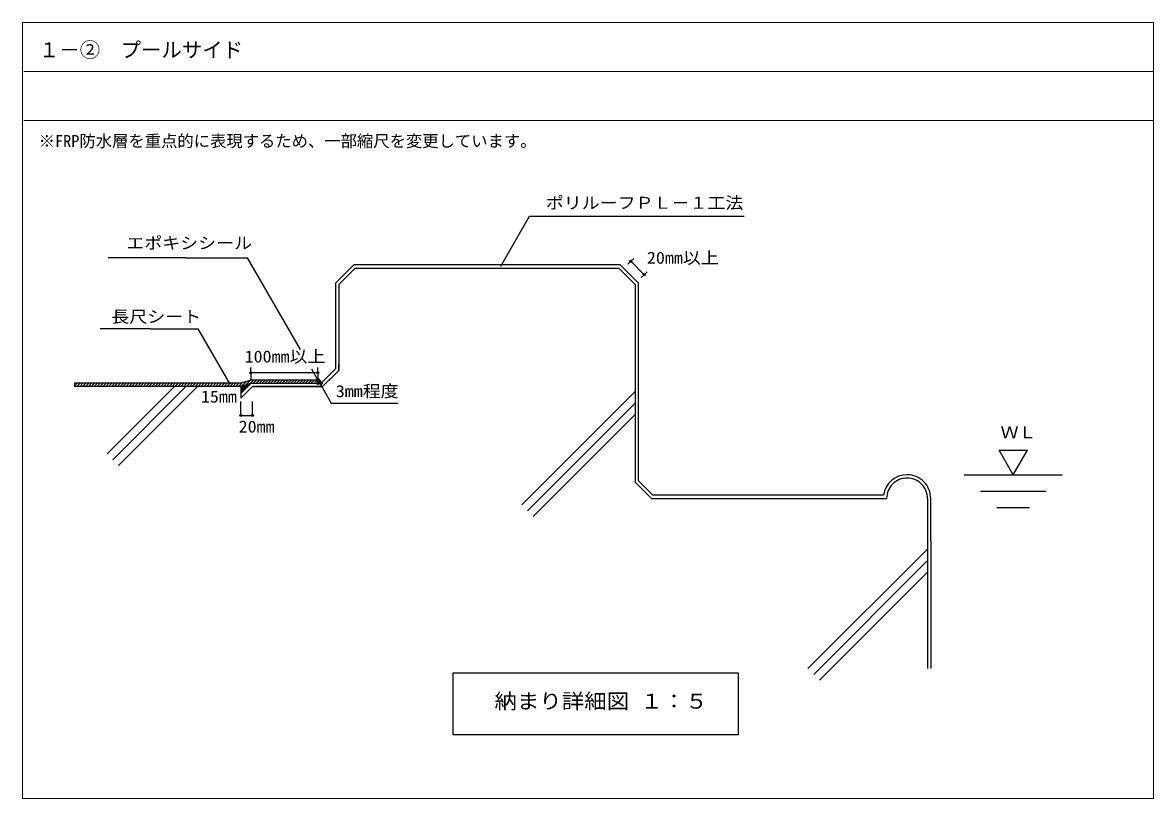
# Model space of a CAD drawing. Units: millimetres, scale not verified. Extents: x -1071 to 314, y -282 to 668.
import ezdxf
from ezdxf.enums import TextEntityAlignment as Align

# ---------------------------------------------------------------- set-up
doc = ezdxf.new("R2010")
doc.units = ezdxf.units.MM
doc.header["$LTSCALE"] = 5
doc.header["$PDMODE"] = 32
doc.header["$PDSIZE"] = 2.5
for name, color, linetype in [('0-0_躯体', 7, 'Continuous'), ('0-1_文字', 4, 'Continuous'), ('1-0', 7, 'Continuous')]:
    doc.layers.add(name, color=color, linetype=linetype)
doc.layers.add('0-A', color=7, linetype='Continuous', lineweight=18)
doc.styles.add('ＭＳ ゴシック', font='')
doc.styles.get('ＭＳ ゴシック').set_extended_font_data('MS Gothic')

msp = doc.modelspace()

# ---------------------------------------------------------------- linework, layer by layer
at = {"layer": '0-0_躯体'}
for p, q in [((-665.422, 371.221), (-687.765, 348.878)), ((-339.076, 371.221), (-665.422, 371.221)), ((-316.731, 348.878), (-339.076, 371.221)), ((-687.765, 348.878), (-687.765, 243.691)), ((-316.704, 106.803), (-316.731, 348.878)), ((-687.765, 243.691), (-705.264, 226.192)), ((-803.749, 226.192), (-1007.516, 226.192)), ((-791.264, 226.192), (-803.749, 222.192)), ((-791.333, 230.169), (-803.619, 226.218)), ((-709.264, 230.169), (-791.333, 230.169)), ((-791.264, 226.192), (-705.264, 226.192)), ((-709.284, 226.011), (-709.284, 230.011)), ((-709.264, 226.169), (-709.264, 230.169)), ((-705.264, 226.192), (-709.264, 226.169)), ((-299.045, 89.146), (-316.704, 106.803)), ((-283.708, 89.146), (-299.045, 89.146)), ((-279.531, 89.146), (-283.708, 89.146)), ((-53.091, 89.146), (-279.531, 89.146)), ((-47.718, 89.146), (-53.091, 89.146)), ((-16.45, 89.146), (-47.718, 89.146)), ((41.272, 39.158), (41.273, 85.146)), ((41.272, 33.358), (41.268, -123.205)), ((41.272, 33.358), (41.272, 39.158))]:
    msp.add_line(p, q, dxfattribs=at)
at = {"layer": '0-0_躯体', "color": 6}
for p, q in [((-683.765, 347.221), (-663.765, 367.221)), ((-663.765, 367.221), (-340.733, 367.221)), ((-340.733, 367.221), (-320.731, 347.221)), ((-683.765, 347.221), (-683.765, 241.971)), ((-320.731, 347.221), (-320.731, 105.146)), ((-683.765, 254.991), (-683.765, 249.191)), ((-683.765, 242.034), (-703.607, 222.192)), ((-683.765, 242.034), (-683.765, 249.191)), ((-803.749, 222.192), (-1007.516, 222.192)), ((-789.607, 222.192), (-803.749, 208.049)), ((-803.749, 222.192), (-803.749, 208.049)), ((-789.607, 222.192), (-703.607, 222.192)), ((-320.704, 105.146), (-300.702, 85.146)), ((-300.702, 85.146), (-283.708, 85.146)), ((-283.708, 85.146), (-279.531, 85.146)), ((-279.531, 85.146), (-53.091, 85.146)), ((-53.091, 85.146), (-47.718, 85.146)), ((-47.718, 85.146), (-12.727, 85.146)), ((37.273, 85.146), (37.272, 39.158)), ((37.272, 33.358), (37.268, -123.205)), ((37.272, 39.158), (37.272, 33.358))]:
    msp.add_line(p, q, dxfattribs=at)
at = {"layer": '0-0_躯体', "color": 4}
for p, q in [((-885.065, 222.192), (-967.648, 139.602)), ((-870.924, 222.192), (-960.577, 132.531)), ((-320.711, 216.165), (-459.667, 77.206)), ((-320.746, 201.988), (-452.596, 70.135)), ((-320.738, 187.854), (-445.525, 63.064)), ((37.272, 23.124), (-109.057, -123.205)), ((36.667, 8.377), (-101.986, -130.276)), ((37.76, -4.672), (-94.915, -137.347))]:
    msp.add_line(p, q, dxfattribs=at)
at = {"layer": '0-0_躯体', "color": 6}
for points in [[(-689.607, 236.192), (-703.607, 222.192), (-689.607, 236.192)], [(-703.607, 222.192), (-789.607, 222.192), (-803.749, 208.049)]]:
    msp.add_lwpolyline(points, dxfattribs=at)
at = {"layer": '0-0_躯体'}
for points in [[(-705.284, 226.011), (-705.355, 226.306), (-705.482, 226.814), (-705.624, 227.326), (-705.791, 227.843), (-705.993, 228.367), (-706.239, 228.901), (-706.405, 229.216), (-706.613, 229.57), (-707.021, 230.171), (-707.479, 230.722), (-707.97, 231.184), (-708.48, 231.516), (-708.992, 231.676), (-709.284, 231.674), (-709.479, 231.629), (-709.808, 231.476), (-710.129, 231.242), (-710.445, 230.945), (-710.756, 230.603), (-711.065, 230.232), (-711.244, 230.011)], [(-705.284, 226.034), (-709.284, 226.011), (-705.284, 226.011)]]:
    msp.add_lwpolyline(points, dxfattribs=at)
for centre, start, end in [((12.27, 85.144), 89.99423, 172.06622), ((12.275, 85.144), 0.00569, 90.00577)]:
    msp.add_arc(centre, 28.997, start, end, dxfattribs=at)
at = {"layer": '0-0_躯体', "color": 6}
for centre, start, end in [((12.27, 85.144), 89.99423, 179.99431), ((12.275, 85.144), 0.00569, 90.00577)]:
    msp.add_arc(centre, 24.997, start, end, dxfattribs=at)
at = {"layer": '0-0_躯体'}
for p in [(-709.284, 226.011), (-709.264, 226.169), (-705.284, 226.011), (-705.264, 226.169)]:
    msp.add_point(p, dxfattribs=at)
at = {"layer": '0-0_躯体', "color": 8}
for points in [[(-707.347, 230.604), (-709.284, 231.674), (-711.065, 230.232)], [(-707.347, 230.604), (-711.065, 230.232), (-709.284, 230.011)], [(-707.347, 230.604), (-709.284, 230.011), (-709.071, 226.047)], [(-707.347, 230.604), (-709.071, 226.047), (-705.284, 226.011)]]:
    msp.add_solid(points, dxfattribs=at)
at = {"layer": '0-1_文字'}
for p, q in [((-485.372, 369.683), (-450.059, 430.847)), ((-870.787, 379.726), (-966.245, 379.726)), ((-870.787, 379.726), (-795.506, 379.726)), ((-730.648, 267.388), (-795.506, 379.726)), ((-326.106, 375.53), (-329.642, 371.994)), ((-326.106, 375.53), (-322.571, 379.065)), ((-326.106, 375.53), (-309.763, 359.187)), ((-309.763, 359.187), (-306.227, 362.722)), ((-309.763, 359.187), (-313.299, 355.651)), ((-914.18, 292.941), (-976.068, 292.941)), ((-914.18, 292.941), (-856.053, 292.941)), ((-816.852, 225.042), (-856.053, 292.941)), ((-791.538, 239.137), (-791.538, 245.369)), ((-708.902, 229.724), (-716.878, 243.538)), ((-709.469, 239.137), (-709.469, 245.369)), ((-709.469, 239.137), (-709.469, 230.8)), ((-856.782, 222.192), (-953.505, 125.46)), ((-707.107, 226.169), (-693.155, 202.004)), ((-803.666, 186.899), (-803.666, 203.967)), ((-693.155, 202.004), (-611.572, 202.004)), ((142.32, 114.16), (159.64, 144.16)), ((82.32, 114.16), (202.32, 114.16)), ((102.32, 94.16), (182.32, 94.16)), ((122.32, 74.16), (162.32, 74.16))]:
    msp.add_line(p, q, dxfattribs=at)
at = {"layer": '0-1_文字', "color": 7}
msp.add_line((-791.264, 226.192), (-803.749, 213.706), dxfattribs=at)
at = {"layer": '0-1_文字'}
for points in [[(-450.059, 430.847), (-276.751, 430.847), (-242.158, 430.847), (-187.431, 430.847)], [(-709.469, 239.137), (-791.538, 239.137), (-791.538, 230.8)], [(-803.666, 186.899), (-789.524, 186.899), (-789.524, 203.967)], [(142.32, 114.16), (125, 144.16), (159.64, 144.16)]]:
    msp.add_lwpolyline(points, dxfattribs=at)
at = {"layer": '0-1_文字', "color": 6}
for p in [(-326.106, 375.53), (-309.763, 359.187), (-791.538, 239.137), (-709.469, 239.137), (-803.666, 186.899), (-789.524, 186.899)]:
    msp.add_point(p, dxfattribs=at)
at = {"layer": '0-1_文字', "color": 7}
msp.add_solid([(-791.264, 226.192), (-803.749, 213.706), (-803.749, 222.192)], dxfattribs=at)
at = {"layer": '0-A', "color": 6}
for p, q in [((-1011.009, 607.851), (-1069.529, 607.851)), ((-1011.009, 607.851), (253.977, 607.851)), ((253.977, 607.851), (313.977, 607.851)), ((-951.009, 547.851), (-1069.529, 547.851)), ((-951.009, 547.851), (193.977, 547.851)), ((193.977, 547.851), (313.576, 547.851))]:
    msp.add_line(p, q, dxfattribs=at)
at = {"layer": '0-A'}
for p, q in [((-1007.516, 226.192), (-1007.516, 222.192)), ((-1007.516, 222.85), (-1004.174, 226.192)), ((-1004.639, 222.192), (-1000.639, 226.192)), ((-1001.103, 222.192), (-997.103, 226.192)), ((-997.568, 222.192), (-993.568, 226.192)), ((-994.032, 222.192), (-990.032, 226.192)), ((-990.496, 222.192), (-986.496, 226.192)), ((-986.961, 222.192), (-982.961, 226.192)), ((-983.425, 222.192), (-979.425, 226.192)), ((-979.89, 222.192), (-975.89, 226.192)), ((-976.354, 222.192), (-972.354, 226.192)), ((-972.819, 222.192), (-968.819, 226.192)), ((-969.283, 222.192), (-965.283, 226.192)), ((-965.748, 222.192), (-961.748, 226.192)), ((-962.212, 222.192), (-958.212, 226.192)), ((-958.677, 222.192), (-954.677, 226.192)), ((-955.141, 222.192), (-951.141, 226.192)), ((-951.606, 222.192), (-947.606, 226.192)), ((-948.07, 222.192), (-944.07, 226.192)), ((-944.535, 222.192), (-940.535, 226.192)), ((-940.999, 222.192), (-936.999, 226.192)), ((-937.463, 222.192), (-933.463, 226.192)), ((-933.928, 222.192), (-929.928, 226.192)), ((-930.392, 222.192), (-926.392, 226.192)), ((-926.857, 222.192), (-922.857, 226.192)), ((-923.321, 222.192), (-919.321, 226.192)), ((-919.786, 222.192), (-915.786, 226.192)), ((-916.25, 222.192), (-912.25, 226.192)), ((-912.715, 222.192), (-908.715, 226.192)), ((-909.179, 222.192), (-905.179, 226.192)), ((-905.644, 222.192), (-901.644, 226.192)), ((-902.108, 222.192), (-898.108, 226.192)), ((-898.573, 222.192), (-894.573, 226.192)), ((-895.037, 222.192), (-891.037, 226.192)), ((-891.502, 222.192), (-887.502, 226.192)), ((-887.966, 222.192), (-883.966, 226.192)), ((-884.43, 222.192), (-880.43, 226.192)), ((-880.895, 222.192), (-876.895, 226.192)), ((-877.359, 222.192), (-873.359, 226.192)), ((-873.824, 222.192), (-869.824, 226.192)), ((-870.288, 222.192), (-866.288, 226.192)), ((-866.753, 222.192), (-862.753, 226.192)), ((-863.217, 222.192), (-859.217, 226.192)), ((-859.682, 222.192), (-855.682, 226.192)), ((-856.146, 222.192), (-852.146, 226.192)), ((-852.611, 222.192), (-848.611, 226.192)), ((-849.075, 222.192), (-845.075, 226.192)), ((-845.54, 222.192), (-841.54, 226.192)), ((-842.004, 222.192), (-838.004, 226.192)), ((-838.469, 222.192), (-834.469, 226.192)), ((-834.933, 222.192), (-830.933, 226.192)), ((-831.397, 222.192), (-827.397, 226.192)), ((-827.862, 222.192), (-823.862, 226.192)), ((-824.326, 222.192), (-820.326, 226.192)), ((-820.791, 222.192), (-816.791, 226.192)), ((-817.255, 222.192), (-813.255, 226.192)), ((-813.72, 222.192), (-809.72, 226.192)), ((-810.184, 222.192), (-806.184, 226.192)), ((-806.649, 222.192), (-802.149, 226.691)), ((-802.813, 222.492), (-796.938, 228.367)), ((-797.611, 224.158), (-791.726, 230.043)), ((-792.409, 225.825), (-788.064, 230.169)), ((-788.507, 226.192), (-784.529, 230.169)), ((-784.971, 226.192), (-780.993, 230.169)), ((-781.436, 226.192), (-777.458, 230.169)), ((-777.9, 226.192), (-773.922, 230.169)), ((-774.364, 226.192), (-770.387, 230.169)), ((-770.829, 226.192), (-766.851, 230.169)), ((-767.293, 226.192), (-763.316, 230.169)), ((-763.758, 226.192), (-759.78, 230.169)), ((-760.222, 226.192), (-756.245, 230.169)), ((-756.687, 226.192), (-752.709, 230.169)), ((-753.151, 226.192), (-749.174, 230.169)), ((-749.616, 226.192), (-745.638, 230.169)), ((-746.08, 226.192), (-742.102, 230.169)), ((-742.545, 226.192), (-738.567, 230.169)), ((-739.009, 226.192), (-735.031, 230.169)), ((-735.474, 226.192), (-731.496, 230.169)), ((-731.938, 226.192), (-727.96, 230.169)), ((-728.403, 226.192), (-724.425, 230.169)), ((-724.867, 226.192), (-720.889, 230.169)), ((-721.331, 226.192), (-717.354, 230.169)), ((-717.796, 226.192), (-713.818, 230.169)), ((-714.26, 226.192), (-710.283, 230.169)), ((-710.725, 226.192), (-709.264, 227.652))]:
    msp.add_line(p, q, dxfattribs=at)
at = {"layer": '0-A', "color": 6}
msp.add_lwpolyline([(-1071.009, -282.14), (313.977, -282.14), (313.977, 667.851), (-1071.009, 667.851)], close=True, dxfattribs=at)
at = {"layer": '1-0'}
msp.add_lwpolyline([(-544.137, -203.98), (-194.137, -203.98), (-194.137, -128.98), (-544.137, -128.98)], close=True, dxfattribs=at)

# ---------------------------------------------------------------- texts
at = {"layer": '0-1_文字', "color": 7, "style": 'ＭＳ ゴシック', "width": 1.1}
for s, p in [('ポリルーフＰＬ－１工法', (-430.196, 435.417)), ('エポキシシール', (-943.975, 386.201)), ('20㎜以上', (-306.316, 368.21)), ('長尺シート', (-962.291, 296.03)), ('100㎜以上', (-799.036, 247.228)), ('3mm程度', (-687.376, 204.791)), ('15㎜', (-852.566, 198.218)), ('20㎜', (-806.362, 161.387)), ('ＷＬ', (126.854, 154.372))]:
    msp.add_text(s, height=14.66, dxfattribs=at).set_placement(p, align=Align.BOTTOM_LEFT)
at = {"layer": '0-A', "style": 'ＭＳ ゴシック'}
for s, height, p in [('１－②\u3000プールサイド', 18.33, (-1051.036, 619.817)), ('※FRP防水層を重点的に表現するため、一部縮尺を変更しています。', 14.66, (-1051.325, 511.156))]:
    msp.add_text(s, height=height, dxfattribs=at).set_placement(p, align=Align.BOTTOM_LEFT)
at = {"layer": '1-0', "style": 'ＭＳ ゴシック', "width": 1.1}
msp.add_text('納まり詳細図 １：５', height=18.33, dxfattribs=at).set_placement((-493.121, -177.751), align=Align.BOTTOM_LEFT)

doc.saveas('drawing.dxf')
